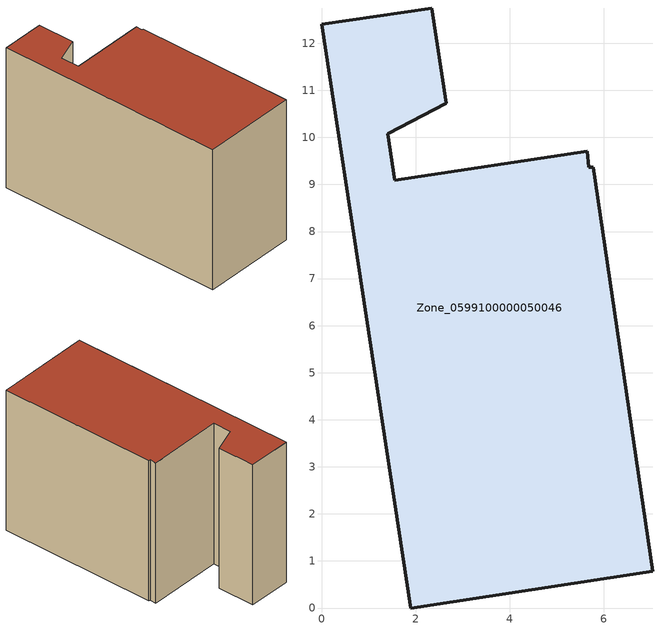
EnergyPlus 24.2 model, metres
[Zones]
Zone_0599100000050046
 floor ground (C_G): 1.55,9.09 5.65,9.71 5.68,9.36 5.77,9.37 7.04,0.78 1.89,0 0,12.4 2.34,12.75 2.65,10.73 1.41,10.08 z0
 wall outside (C_F): 2.65,10.73 2.34,12.75 0,12.4 1.89,0 7.04,0.78 5.77,9.37 5.68,9.36 5.65,9.71 1.55,9.09 1.41,10.08 2.65,10.73 z0:7.94
 roof outside (C_R): 5.65,9.71 1.55,9.09 1.41,10.08 2.65,10.73 2.34,12.75 0,12.4 1.89,0 7.04,0.78 5.77,9.37 5.68,9.36 z7.94
[BUILDING]
Pand.0599100000050046: North Axis=0; Terrain=City; Loads Convergence Tolerance Value=0.04; Temperature Convergence Tolerance Value=0.4; Solar Distribution=FullExterior; Maximum Number of Warmup Days=25; Minimum Number of Warmup Days=1
[Site:Location]
Rotterdam.The.Hague.AP_ZH_NLD Design_Conditions: Latitude=51.96; Longitude=4.45; Time Zone=1; Elevation=-4.5
[SITE:GROUNDTEMPERATURE:BUILDINGSURFACE]
18, 18, 18, 18, 18, 18, 18, 18, 18, 18, 18, 18
[MATERIAL] Thermal Absorptance=0.9; Solar Absorptance=0.7; Visible Absorptance=0.7
Name | Roughness | Thickness | Conductivity | Density | Specific Heat
G.TI.1975-1991 | MediumSmooth | 0.15 | 0.288461 | 540 | 1210
F.TI.1975-1991 | Rough | 0.3 | 0.230769 | 1920 | 840
R.TI.1975-1991 | MediumRough | 0.2 | 0.153846 | 1500 | 1000
[CONSTRUCTION]
C_G: G.TI.1975-1991
C_F: F.TI.1975-1991
C_R: R.TI.1975-1991
[ZONE]
Zone_0599100000050046: Type=1; Multiplier=1; Ceiling Height=Autocalculate; Volume=Autocalculate; Floor Area=autocalculate; Part of Total Floor Area=Yes
[ZONEINFILTRATION:DESIGNFLOWRATE]
Infil_Zone_0599100000050046: Zone or ZoneList or Space or SpaceList=Zone_0599100000050046; Schedule=AlwaysOn; Design Flow Rate Calculation Method=Flow/Area; Flow Rate per Floor Area=0.003; Constant Term Coefficient=1; Temperature Term Coefficient=0; Velocity Term Coefficient=0; Velocity Squared Term Coefficient=0
[HVACTEMPLATE:ZONE:IDEALLOADSAIRSYSTEM]
Zone_0599100000050046: Maximum Heating Supply Air Temperature=50; Minimum Cooling Supply Air Temperature=13; Maximum Heating Supply Air Humidity Ratio=0.0156; Minimum Cooling Supply Air Humidity Ratio=0.0077; Heating Limit=NoLimit; Cooling Limit=NoLimit; Dehumidification Control Type=ConstantSensibleHeatRatio; Cooling Sensible Heat Ratio=0.7; Dehumidification Setpoint=60; Humidification Control Type=None; Humidification Setpoint=30; Outdoor Air Method=None; Outdoor Air Flow Rate per Person=0.00944; Outdoor Air Flow Rate per Zone Floor Area=0; Outdoor Air Flow Rate per Zone=0; Demand Controlled Ventilation Type=None; Outdoor Air Economizer Type=NoEconomizer; Heat Recovery Type=None; Sensible Heat Recovery Effectiveness=0.7; Latent Heat Recovery Effectiveness=0.65
[ZONECONTROL:THERMOSTAT]
ThermostatControl_Zone_0599100000050046: Zone or ZoneList=Zone_0599100000050046; Control Type Schedule=DualSetpointControlType; Control 1=Thermostat_Zone_0599100000050046; Temperature Difference Between Cutout And Setpoint=0
[THERMOSTATSETPOINT:DUALSETPOINT]
Thermostat_Zone_0599100000050046: Heating Setpoint Temperature Schedule=HeatingSetpoint_Zone_0599100000050046; Cooling Setpoint Temperature Schedule=CoolingSetpoint_Zone_0599100000050046
[SCHEDULE:COMPACT]
HeatingSetpoint_Zone_0599100000050046: Through: 12/31, For: AllDays, Until: 24:00, 21
CoolingSetpoint_Zone_0599100000050046: Through: 12/31, For: AllDays, Until: 24:00, 24
DualSetpointControlType: Through: 12/31, For: AllDays, Until: 24:00, 4
AlwaysOn: Through: 12/31, For: AllDays, Until: 24:00, 1
